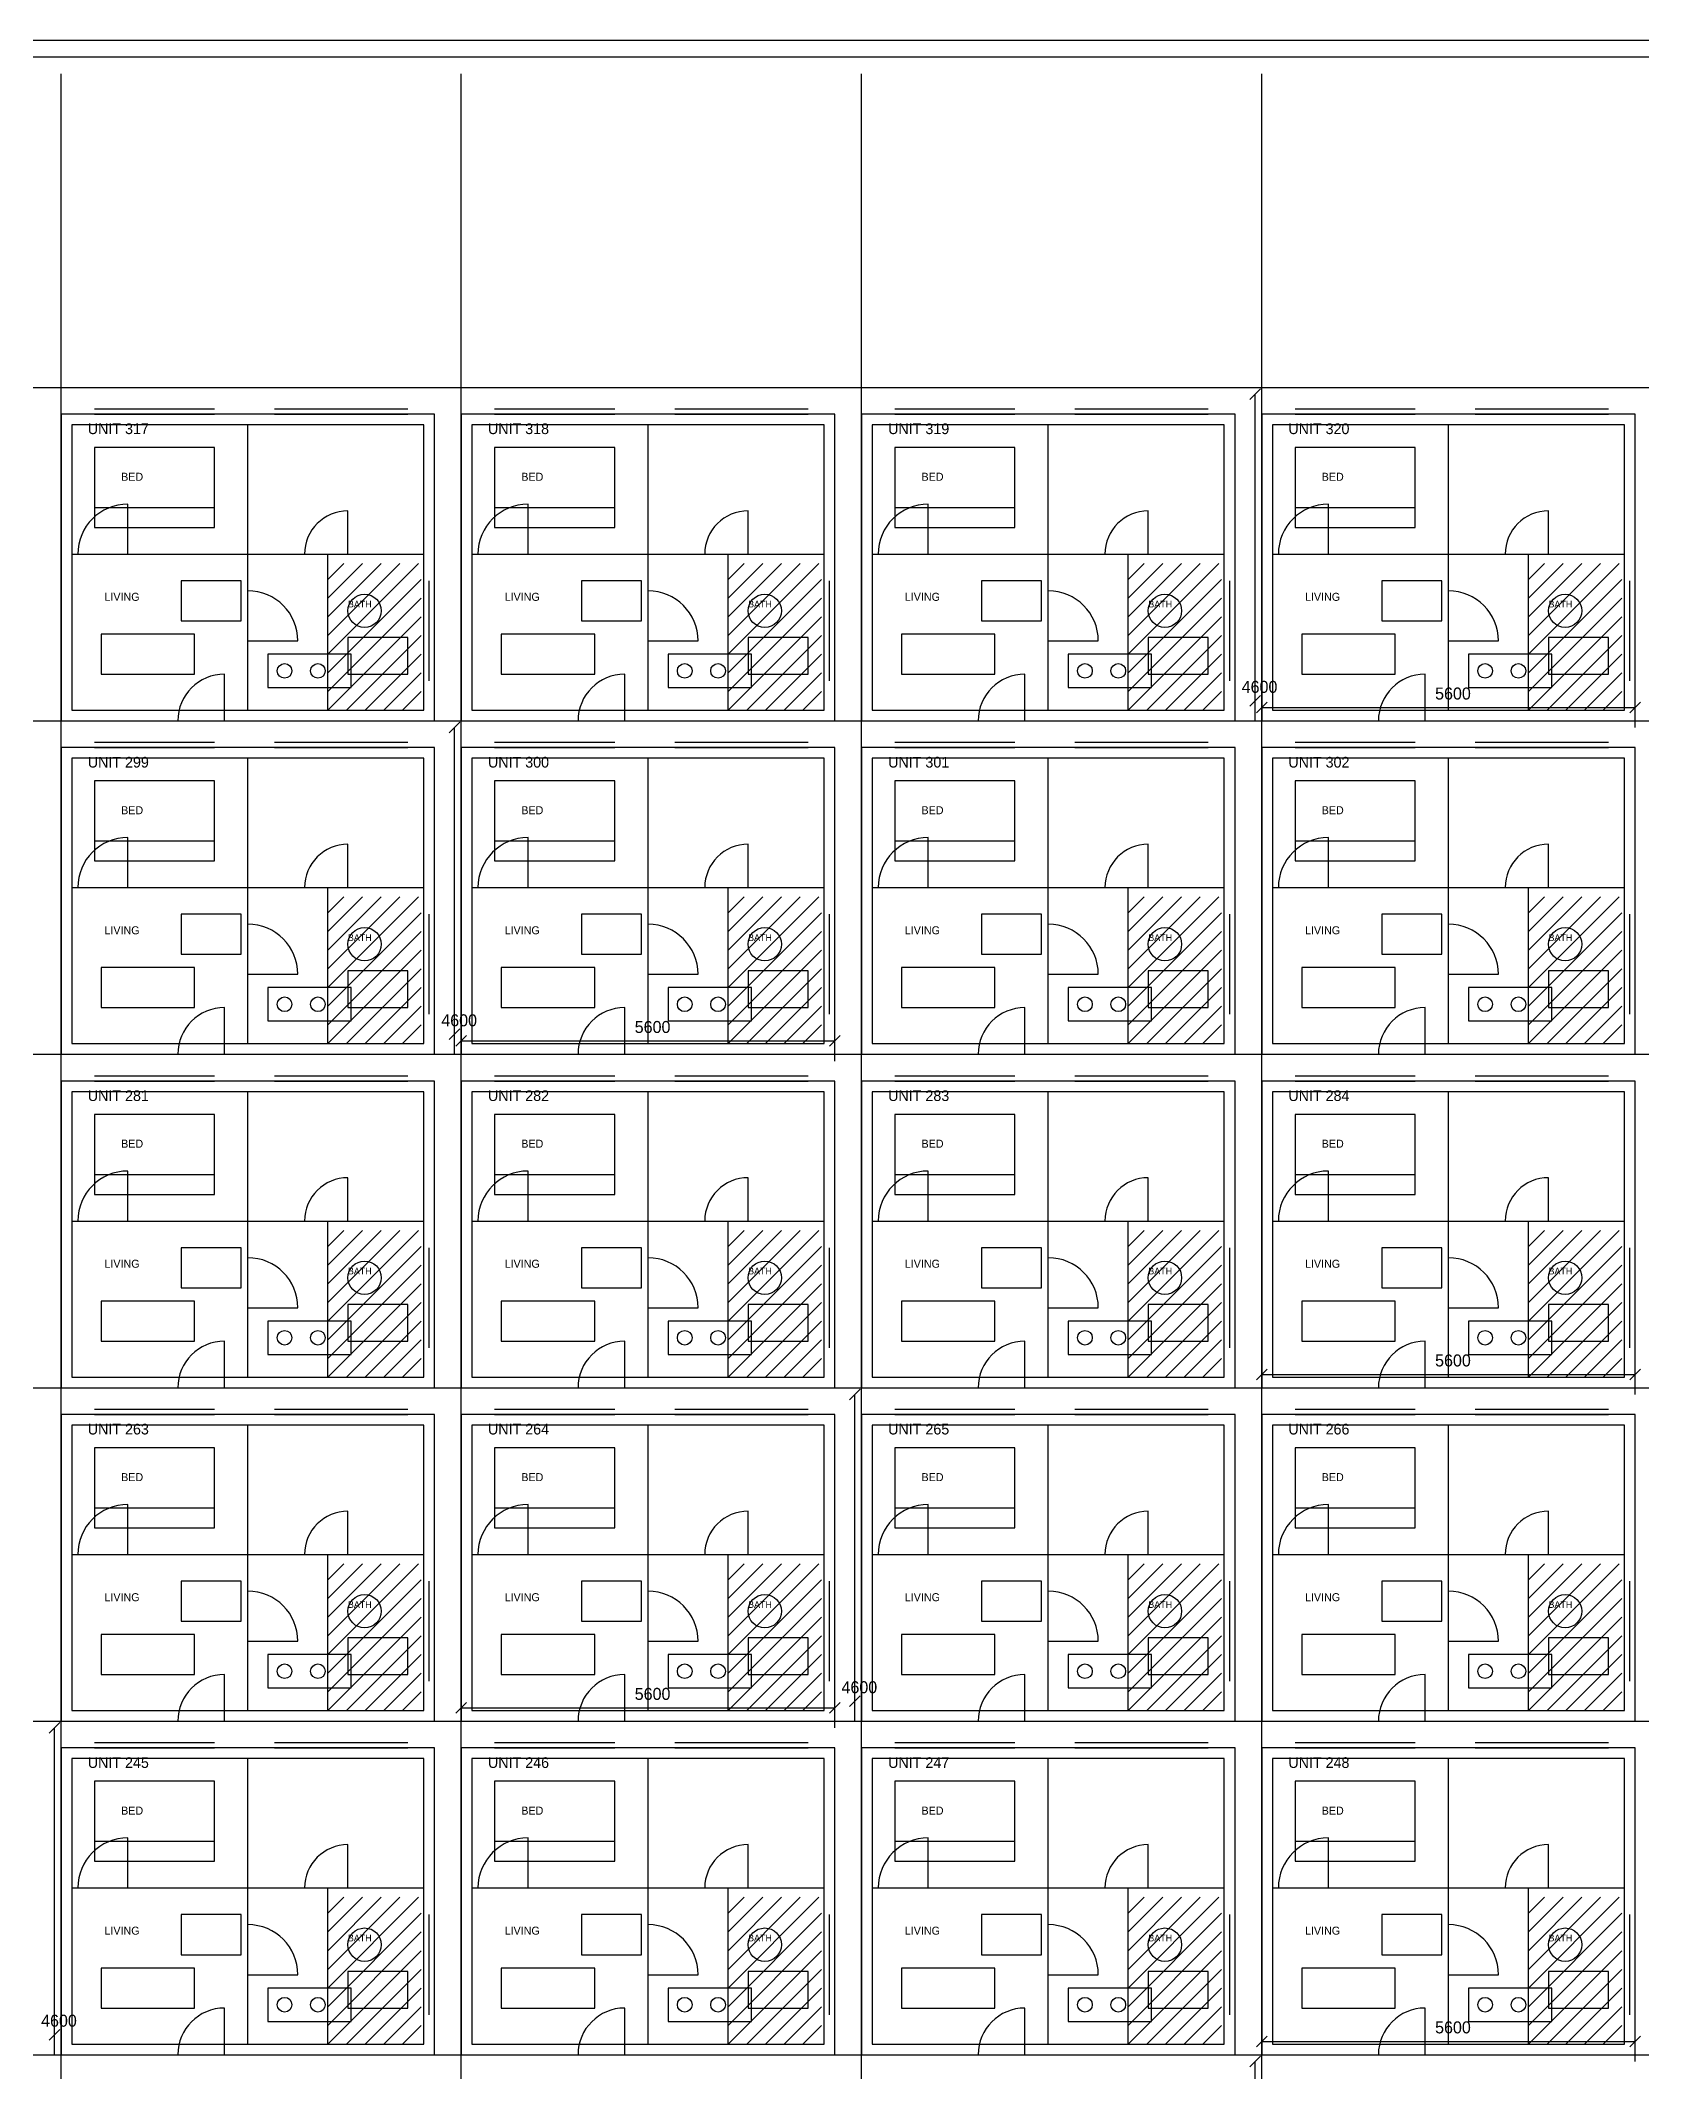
# Model space of a CAD drawing. Header units: millimetres. Extents: x -689 to 114080, y -500 to 99080.
# Drawn here: x 62693 to 86693, y 67750 to 98200 of the extents above; entities that cross this region are included whole.
import ezdxf

# ---------------------------------------------------------------- set-up
doc = ezdxf.new("R2010")
doc.units = ezdxf.units.MM
for name, color, linetype in [('DIMENSIONS', 3, 'CONTINUOUS'), ('DOORS', 2, 'CONTINUOUS'), ('FURNITURE', 5, 'CONTINUOUS'), ('GRID', 8, 'CONTINUOUS'), ('HATCH_SIM', 9, 'CONTINUOUS'), ('TEXT', 6, 'CONTINUOUS'), ('WALLS', 7, 'CONTINUOUS'), ('WINDOWS', 4, 'CONTINUOUS')]:
    doc.layers.add(name, color=color, linetype=linetype)

msp = doc.modelspace()

# ---------------------------------------------------------------- linework, layer by layer
at = {"layer": 'DIMENSIONS'}
for p, q in [((80820, 92820), (80980, 92980)), ((80900, 88300), (80900, 92900)), ((80900, 92600), (80900, 92900)), ((80820, 88220), (80980, 88380)), ((80900, 88000), (80900, 88300)), ((80920, 88120), (81080, 88280)), ((81000, 88200), (86600, 88200)), ((81000, 87900), (81000, 88200)), ((86520, 88120), (86680, 88280)), ((86600, 87900), (86600, 88200)), ((68820, 87820), (68980, 87980)), ((68900, 83300), (68900, 87900)), ((68900, 87600), (68900, 87900)), ((68820, 83220), (68980, 83380)), ((68900, 83000), (68900, 83300)), ((68920, 83120), (69080, 83280)), ((69000, 83200), (74600, 83200)), ((69000, 82900), (69000, 83200)), ((74520, 83120), (74680, 83280)), ((74600, 82900), (74600, 83200)), ((80920, 78120), (81080, 78280)), ((86520, 78120), (86680, 78280)), ((74820, 77820), (74980, 77980)), ((81000, 78200), (86600, 78200)), ((81000, 77900), (81000, 78200)), ((86600, 77900), (86600, 78200)), ((74900, 73300), (74900, 77900)), ((74900, 77600), (74900, 77900)), ((68920, 73120), (69080, 73280)), ((69000, 73200), (74600, 73200)), ((69000, 72900), (69000, 73200)), ((74520, 73120), (74680, 73280)), ((74600, 72900), (74600, 73200)), ((74820, 73220), (74980, 73380)), ((74900, 73000), (74900, 73300)), ((62820, 72820), (62980, 72980)), ((62900, 68300), (62900, 72900)), ((62900, 72600), (62900, 72900)), ((62820, 68220), (62980, 68380)), ((62900, 68000), (62900, 68300)), ((80920, 68120), (81080, 68280)), ((86520, 68120), (86680, 68280)), ((80820, 67820), (80980, 67980)), ((81000, 68200), (86600, 68200)), ((81000, 67900), (81000, 68200)), ((86600, 67900), (86600, 68200)), ((80900, 63300), (80900, 67900)), ((80900, 67600), (80900, 67900))]:
    msp.add_line(p, q, dxfattribs=at)
at = {"layer": 'DOORS'}
for p, q in [((64000, 90500), (64000, 91250)), ((67300, 90500), (67300, 91150)), ((70000, 90500), (70000, 91250)), ((73300, 90500), (73300, 91150)), ((76000, 90500), (76000, 91250)), ((79300, 90500), (79300, 91150)), ((82000, 90500), (82000, 91250)), ((85300, 90500), (85300, 91150)), ((65800, 89200), (66550, 89200)), ((71800, 89200), (72550, 89200)), ((77800, 89200), (78550, 89200)), ((83800, 89200), (84550, 89200)), ((65450, 88000), (65450, 88700)), ((71450, 88000), (71450, 88700)), ((77450, 88000), (77450, 88700)), ((83450, 88000), (83450, 88700)), ((64000, 85500), (64000, 86250)), ((70000, 85500), (70000, 86250)), ((76000, 85500), (76000, 86250)), ((82000, 85500), (82000, 86250)), ((67300, 85500), (67300, 86150)), ((73300, 85500), (73300, 86150)), ((79300, 85500), (79300, 86150)), ((85300, 85500), (85300, 86150)), ((65800, 84200), (66550, 84200)), ((71800, 84200), (72550, 84200)), ((77800, 84200), (78550, 84200)), ((83800, 84200), (84550, 84200)), ((65450, 83000), (65450, 83700)), ((71450, 83000), (71450, 83700)), ((77450, 83000), (77450, 83700)), ((83450, 83000), (83450, 83700)), ((64000, 80500), (64000, 81250)), ((67300, 80500), (67300, 81150)), ((70000, 80500), (70000, 81250)), ((73300, 80500), (73300, 81150)), ((76000, 80500), (76000, 81250)), ((79300, 80500), (79300, 81150)), ((82000, 80500), (82000, 81250)), ((85300, 80500), (85300, 81150)), ((65800, 79200), (66550, 79200)), ((71800, 79200), (72550, 79200)), ((77800, 79200), (78550, 79200)), ((83800, 79200), (84550, 79200)), ((65450, 78000), (65450, 78700)), ((71450, 78000), (71450, 78700)), ((77450, 78000), (77450, 78700)), ((83450, 78000), (83450, 78700)), ((64000, 75500), (64000, 76250)), ((67300, 75500), (67300, 76150)), ((70000, 75500), (70000, 76250)), ((73300, 75500), (73300, 76150)), ((76000, 75500), (76000, 76250)), ((79300, 75500), (79300, 76150)), ((82000, 75500), (82000, 76250)), ((85300, 75500), (85300, 76150)), ((65800, 74200), (66550, 74200)), ((71800, 74200), (72550, 74200)), ((77800, 74200), (78550, 74200)), ((83800, 74200), (84550, 74200)), ((65450, 73000), (65450, 73700)), ((71450, 73000), (71450, 73700)), ((77450, 73000), (77450, 73700)), ((83450, 73000), (83450, 73700)), ((64000, 70500), (64000, 71250)), ((67300, 70500), (67300, 71150)), ((70000, 70500), (70000, 71250)), ((73300, 70500), (73300, 71150)), ((76000, 70500), (76000, 71250)), ((79300, 70500), (79300, 71150)), ((82000, 70500), (82000, 71250)), ((85300, 70500), (85300, 71150)), ((65800, 69200), (66550, 69200)), ((71800, 69200), (72550, 69200)), ((77800, 69200), (78550, 69200)), ((83800, 69200), (84550, 69200)), ((65450, 68000), (65450, 68700)), ((71450, 68000), (71450, 68700)), ((77450, 68000), (77450, 68700)), ((83450, 68000), (83450, 68700))]:
    msp.add_line(p, q, dxfattribs=at)
for centre, radius, start, end in [((64000, 90500), 750, 90, 180), ((67300, 90500), 650, 90, 180), ((70000, 90500), 750, 90, 180), ((73300, 90500), 650, 90, 180), ((76000, 90500), 750, 90, 180), ((79300, 90500), 650, 90, 180), ((82000, 90500), 750, 90, 180), ((85300, 90500), 650, 90, 180), ((65800, 89200), 750, 0, 90), ((71800, 89200), 750, 0, 90), ((77800, 89200), 750, 0, 90), ((83800, 89200), 750, 0, 90), ((65450, 88000), 700, 90, 180), ((71450, 88000), 700, 90, 180), ((77450, 88000), 700, 90, 180), ((83450, 88000), 700, 90, 180), ((64000, 85500), 750, 90, 180), ((70000, 85500), 750, 90, 180), ((76000, 85500), 750, 90, 180), ((82000, 85500), 750, 90, 180), ((67300, 85500), 650, 90, 180), ((73300, 85500), 650, 90, 180), ((79300, 85500), 650, 90, 180), ((85300, 85500), 650, 90, 180), ((65800, 84200), 750, 0, 90), ((71800, 84200), 750, 0, 90), ((77800, 84200), 750, 0, 90), ((83800, 84200), 750, 0, 90), ((65450, 83000), 700, 90, 180), ((71450, 83000), 700, 90, 180), ((77450, 83000), 700, 90, 180), ((83450, 83000), 700, 90, 180), ((64000, 80500), 750, 90, 180), ((67300, 80500), 650, 90, 180), ((70000, 80500), 750, 90, 180), ((73300, 80500), 650, 90, 180), ((76000, 80500), 750, 90, 180), ((79300, 80500), 650, 90, 180), ((82000, 80500), 750, 90, 180), ((85300, 80500), 650, 90, 180), ((65800, 79200), 750, 0, 90), ((71800, 79200), 750, 0, 90), ((77800, 79200), 750, 0, 90), ((83800, 79200), 750, 0, 90), ((65450, 78000), 700, 90, 180), ((71450, 78000), 700, 90, 180), ((77450, 78000), 700, 90, 180), ((83450, 78000), 700, 90, 180), ((64000, 75500), 750, 90, 180), ((67300, 75500), 650, 90, 180), ((70000, 75500), 750, 90, 180), ((73300, 75500), 650, 90, 180), ((76000, 75500), 750, 90, 180), ((79300, 75500), 650, 90, 180), ((82000, 75500), 750, 90, 180), ((85300, 75500), 650, 90, 180), ((65800, 74200), 750, 0, 90), ((71800, 74200), 750, 0, 90), ((77800, 74200), 750, 0, 90), ((83800, 74200), 750, 0, 90), ((65450, 73000), 700, 90, 180), ((71450, 73000), 700, 90, 180), ((77450, 73000), 700, 90, 180), ((83450, 73000), 700, 90, 180), ((64000, 70500), 750, 90, 180), ((67300, 70500), 650, 90, 180), ((70000, 70500), 750, 90, 180), ((73300, 70500), 650, 90, 180), ((76000, 70500), 750, 90, 180), ((79300, 70500), 650, 90, 180), ((82000, 70500), 750, 90, 180), ((85300, 70500), 650, 90, 180), ((65800, 69200), 750, 0, 90), ((71800, 69200), 750, 0, 90), ((77800, 69200), 750, 0, 90), ((83800, 69200), 750, 0, 90), ((65450, 68000), 700, 90, 180), ((71450, 68000), 700, 90, 180), ((77450, 68000), 700, 90, 180), ((83450, 68000), 700, 90, 180)]:
    msp.add_arc(centre, radius, start, end, dxfattribs=at)
at = {"layer": 'FURNITURE'}
for p, q in [((65300, 92100), (63500, 92100)), ((63500, 92100), (63500, 90900)), ((65300, 90900), (65300, 92100)), ((71300, 92100), (69500, 92100)), ((69500, 92100), (69500, 90900)), ((71300, 90900), (71300, 92100)), ((77300, 92100), (75500, 92100)), ((75500, 92100), (75500, 90900)), ((77300, 90900), (77300, 92100)), ((83300, 92100), (81500, 92100)), ((81500, 92100), (81500, 90900)), ((83300, 90900), (83300, 92100)), ((63500, 91200), (65300, 91200)), ((69500, 91200), (71300, 91200)), ((75500, 91200), (77300, 91200)), ((81500, 91200), (83300, 91200)), ((63500, 90900), (65300, 90900)), ((69500, 90900), (71300, 90900)), ((75500, 90900), (77300, 90900)), ((81500, 90900), (83300, 90900)), ((65700, 90100), (64800, 90100)), ((64800, 90100), (64800, 89500)), ((65700, 89500), (65700, 90100)), ((71700, 90100), (70800, 90100)), ((70800, 90100), (70800, 89500)), ((71700, 89500), (71700, 90100)), ((77700, 90100), (76800, 90100)), ((76800, 90100), (76800, 89500)), ((77700, 89500), (77700, 90100)), ((83700, 90100), (82800, 90100)), ((82800, 90100), (82800, 89500)), ((83700, 89500), (83700, 90100)), ((65000, 89300), (63600, 89300)), ((63600, 89300), (63600, 88700)), ((64800, 89500), (65700, 89500)), ((65000, 88700), (65000, 89300)), ((68200, 89250), (67300, 89250)), ((67300, 89250), (67300, 88700)), ((68200, 88700), (68200, 89250)), ((71000, 89300), (69600, 89300)), ((69600, 89300), (69600, 88700)), ((70800, 89500), (71700, 89500)), ((71000, 88700), (71000, 89300)), ((74200, 89250), (73300, 89250)), ((73300, 89250), (73300, 88700)), ((74200, 88700), (74200, 89250)), ((77000, 89300), (75600, 89300)), ((75600, 89300), (75600, 88700)), ((76800, 89500), (77700, 89500)), ((77000, 88700), (77000, 89300)), ((80200, 89250), (79300, 89250)), ((79300, 89250), (79300, 88700)), ((80200, 88700), (80200, 89250)), ((83000, 89300), (81600, 89300)), ((81600, 89300), (81600, 88700)), ((82800, 89500), (83700, 89500)), ((83000, 88700), (83000, 89300)), ((86200, 89250), (85300, 89250)), ((85300, 89250), (85300, 88700)), ((86200, 88700), (86200, 89250)), ((67350, 89000), (66100, 89000)), ((66100, 89000), (66100, 88500)), ((67350, 88500), (67350, 89000)), ((73350, 89000), (72100, 89000)), ((72100, 89000), (72100, 88500)), ((73350, 88500), (73350, 89000)), ((79350, 89000), (78100, 89000)), ((78100, 89000), (78100, 88500)), ((79350, 88500), (79350, 89000)), ((85350, 89000), (84100, 89000)), ((84100, 89000), (84100, 88500)), ((85350, 88500), (85350, 89000)), ((63600, 88700), (65000, 88700)), ((67300, 88700), (68200, 88700)), ((69600, 88700), (71000, 88700)), ((73300, 88700), (74200, 88700)), ((75600, 88700), (77000, 88700)), ((79300, 88700), (80200, 88700)), ((81600, 88700), (83000, 88700)), ((85300, 88700), (86200, 88700)), ((66100, 88500), (67350, 88500)), ((72100, 88500), (73350, 88500)), ((78100, 88500), (79350, 88500)), ((84100, 88500), (85350, 88500)), ((65300, 87100), (63500, 87100)), ((63500, 87100), (63500, 85900)), ((65300, 85900), (65300, 87100)), ((71300, 87100), (69500, 87100)), ((69500, 87100), (69500, 85900)), ((71300, 85900), (71300, 87100)), ((77300, 87100), (75500, 87100)), ((75500, 87100), (75500, 85900)), ((77300, 85900), (77300, 87100)), ((83300, 87100), (81500, 87100)), ((81500, 87100), (81500, 85900)), ((83300, 85900), (83300, 87100)), ((63500, 86200), (65300, 86200)), ((69500, 86200), (71300, 86200)), ((75500, 86200), (77300, 86200)), ((81500, 86200), (83300, 86200)), ((63500, 85900), (65300, 85900)), ((69500, 85900), (71300, 85900)), ((75500, 85900), (77300, 85900)), ((81500, 85900), (83300, 85900)), ((65700, 85100), (64800, 85100)), ((64800, 85100), (64800, 84500)), ((65700, 84500), (65700, 85100)), ((71700, 85100), (70800, 85100)), ((70800, 85100), (70800, 84500)), ((71700, 84500), (71700, 85100)), ((77700, 85100), (76800, 85100)), ((76800, 85100), (76800, 84500)), ((77700, 84500), (77700, 85100)), ((83700, 85100), (82800, 85100)), ((82800, 85100), (82800, 84500)), ((83700, 84500), (83700, 85100)), ((64800, 84500), (65700, 84500)), ((70800, 84500), (71700, 84500)), ((76800, 84500), (77700, 84500)), ((82800, 84500), (83700, 84500)), ((65000, 84300), (63600, 84300)), ((63600, 84300), (63600, 83700)), ((65000, 83700), (65000, 84300)), ((68200, 84250), (67300, 84250)), ((67300, 84250), (67300, 83700)), ((68200, 83700), (68200, 84250)), ((71000, 84300), (69600, 84300)), ((69600, 84300), (69600, 83700)), ((71000, 83700), (71000, 84300)), ((74200, 84250), (73300, 84250)), ((73300, 84250), (73300, 83700)), ((74200, 83700), (74200, 84250)), ((77000, 84300), (75600, 84300)), ((75600, 84300), (75600, 83700)), ((77000, 83700), (77000, 84300)), ((80200, 84250), (79300, 84250)), ((79300, 84250), (79300, 83700)), ((80200, 83700), (80200, 84250)), ((83000, 84300), (81600, 84300)), ((81600, 84300), (81600, 83700)), ((83000, 83700), (83000, 84300)), ((86200, 84250), (85300, 84250)), ((85300, 84250), (85300, 83700)), ((86200, 83700), (86200, 84250)), ((67350, 84000), (66100, 84000)), ((66100, 84000), (66100, 83500)), ((67350, 83500), (67350, 84000)), ((73350, 84000), (72100, 84000)), ((72100, 84000), (72100, 83500)), ((73350, 83500), (73350, 84000)), ((79350, 84000), (78100, 84000)), ((78100, 84000), (78100, 83500)), ((79350, 83500), (79350, 84000)), ((85350, 84000), (84100, 84000)), ((84100, 84000), (84100, 83500)), ((85350, 83500), (85350, 84000)), ((63600, 83700), (65000, 83700)), ((66100, 83500), (67350, 83500)), ((67300, 83700), (68200, 83700)), ((69600, 83700), (71000, 83700)), ((72100, 83500), (73350, 83500)), ((73300, 83700), (74200, 83700)), ((75600, 83700), (77000, 83700)), ((78100, 83500), (79350, 83500)), ((79300, 83700), (80200, 83700)), ((81600, 83700), (83000, 83700)), ((84100, 83500), (85350, 83500)), ((85300, 83700), (86200, 83700)), ((65300, 82100), (63500, 82100)), ((63500, 82100), (63500, 80900)), ((65300, 80900), (65300, 82100)), ((71300, 82100), (69500, 82100)), ((69500, 82100), (69500, 80900)), ((71300, 80900), (71300, 82100)), ((77300, 82100), (75500, 82100)), ((75500, 82100), (75500, 80900)), ((77300, 80900), (77300, 82100)), ((83300, 82100), (81500, 82100)), ((81500, 82100), (81500, 80900)), ((83300, 80900), (83300, 82100)), ((63500, 81200), (65300, 81200)), ((69500, 81200), (71300, 81200)), ((75500, 81200), (77300, 81200)), ((81500, 81200), (83300, 81200)), ((63500, 80900), (65300, 80900)), ((69500, 80900), (71300, 80900)), ((75500, 80900), (77300, 80900)), ((81500, 80900), (83300, 80900)), ((65700, 80100), (64800, 80100)), ((64800, 80100), (64800, 79500)), ((65700, 79500), (65700, 80100)), ((71700, 80100), (70800, 80100)), ((70800, 80100), (70800, 79500)), ((71700, 79500), (71700, 80100)), ((77700, 80100), (76800, 80100)), ((76800, 80100), (76800, 79500)), ((77700, 79500), (77700, 80100)), ((83700, 80100), (82800, 80100)), ((82800, 80100), (82800, 79500)), ((83700, 79500), (83700, 80100)), ((64800, 79500), (65700, 79500)), ((70800, 79500), (71700, 79500)), ((76800, 79500), (77700, 79500)), ((82800, 79500), (83700, 79500)), ((65000, 79300), (63600, 79300)), ((63600, 79300), (63600, 78700)), ((65000, 78700), (65000, 79300)), ((68200, 79250), (67300, 79250)), ((67300, 79250), (67300, 78700)), ((68200, 78700), (68200, 79250)), ((71000, 79300), (69600, 79300)), ((69600, 79300), (69600, 78700)), ((71000, 78700), (71000, 79300)), ((74200, 79250), (73300, 79250)), ((73300, 79250), (73300, 78700)), ((74200, 78700), (74200, 79250)), ((77000, 79300), (75600, 79300)), ((75600, 79300), (75600, 78700)), ((77000, 78700), (77000, 79300)), ((80200, 79250), (79300, 79250)), ((79300, 79250), (79300, 78700)), ((80200, 78700), (80200, 79250)), ((83000, 79300), (81600, 79300)), ((81600, 79300), (81600, 78700)), ((83000, 78700), (83000, 79300)), ((86200, 79250), (85300, 79250)), ((85300, 79250), (85300, 78700)), ((86200, 78700), (86200, 79250)), ((67350, 79000), (66100, 79000)), ((66100, 79000), (66100, 78500)), ((67350, 78500), (67350, 79000)), ((73350, 79000), (72100, 79000)), ((72100, 79000), (72100, 78500)), ((73350, 78500), (73350, 79000)), ((79350, 79000), (78100, 79000)), ((78100, 79000), (78100, 78500)), ((79350, 78500), (79350, 79000)), ((85350, 79000), (84100, 79000)), ((84100, 79000), (84100, 78500)), ((85350, 78500), (85350, 79000)), ((63600, 78700), (65000, 78700)), ((67300, 78700), (68200, 78700)), ((69600, 78700), (71000, 78700)), ((73300, 78700), (74200, 78700)), ((75600, 78700), (77000, 78700)), ((79300, 78700), (80200, 78700)), ((81600, 78700), (83000, 78700)), ((85300, 78700), (86200, 78700)), ((66100, 78500), (67350, 78500)), ((72100, 78500), (73350, 78500)), ((78100, 78500), (79350, 78500)), ((84100, 78500), (85350, 78500)), ((65300, 77100), (63500, 77100)), ((63500, 77100), (63500, 75900)), ((65300, 75900), (65300, 77100)), ((71300, 77100), (69500, 77100)), ((69500, 77100), (69500, 75900)), ((71300, 75900), (71300, 77100)), ((77300, 77100), (75500, 77100)), ((75500, 77100), (75500, 75900)), ((77300, 75900), (77300, 77100)), ((83300, 77100), (81500, 77100)), ((81500, 77100), (81500, 75900)), ((83300, 75900), (83300, 77100)), ((63500, 76200), (65300, 76200)), ((69500, 76200), (71300, 76200)), ((75500, 76200), (77300, 76200)), ((81500, 76200), (83300, 76200)), ((63500, 75900), (65300, 75900)), ((69500, 75900), (71300, 75900)), ((75500, 75900), (77300, 75900)), ((81500, 75900), (83300, 75900)), ((65700, 75100), (64800, 75100)), ((64800, 75100), (64800, 74500)), ((65700, 74500), (65700, 75100)), ((71700, 75100), (70800, 75100)), ((70800, 75100), (70800, 74500)), ((71700, 74500), (71700, 75100)), ((77700, 75100), (76800, 75100)), ((76800, 75100), (76800, 74500)), ((77700, 74500), (77700, 75100)), ((83700, 75100), (82800, 75100)), ((82800, 75100), (82800, 74500)), ((83700, 74500), (83700, 75100)), ((65000, 74300), (63600, 74300)), ((63600, 74300), (63600, 73700)), ((64800, 74500), (65700, 74500)), ((65000, 73700), (65000, 74300)), ((71000, 74300), (69600, 74300)), ((69600, 74300), (69600, 73700)), ((70800, 74500), (71700, 74500)), ((71000, 73700), (71000, 74300)), ((77000, 74300), (75600, 74300)), ((75600, 74300), (75600, 73700)), ((76800, 74500), (77700, 74500)), ((77000, 73700), (77000, 74300)), ((83000, 74300), (81600, 74300)), ((81600, 74300), (81600, 73700)), ((82800, 74500), (83700, 74500)), ((83000, 73700), (83000, 74300)), ((67350, 74000), (66100, 74000)), ((66100, 74000), (66100, 73500)), ((68200, 74250), (67300, 74250)), ((67300, 74250), (67300, 73700)), ((67350, 73500), (67350, 74000)), ((68200, 73700), (68200, 74250)), ((73350, 74000), (72100, 74000)), ((72100, 74000), (72100, 73500)), ((74200, 74250), (73300, 74250)), ((73300, 74250), (73300, 73700)), ((73350, 73500), (73350, 74000)), ((74200, 73700), (74200, 74250)), ((79350, 74000), (78100, 74000)), ((78100, 74000), (78100, 73500)), ((80200, 74250), (79300, 74250)), ((79300, 74250), (79300, 73700)), ((79350, 73500), (79350, 74000)), ((80200, 73700), (80200, 74250)), ((85350, 74000), (84100, 74000)), ((84100, 74000), (84100, 73500)), ((86200, 74250), (85300, 74250)), ((85300, 74250), (85300, 73700)), ((85350, 73500), (85350, 74000)), ((86200, 73700), (86200, 74250)), ((63600, 73700), (65000, 73700)), ((67300, 73700), (68200, 73700)), ((69600, 73700), (71000, 73700)), ((73300, 73700), (74200, 73700)), ((75600, 73700), (77000, 73700)), ((79300, 73700), (80200, 73700)), ((81600, 73700), (83000, 73700)), ((85300, 73700), (86200, 73700)), ((66100, 73500), (67350, 73500)), ((72100, 73500), (73350, 73500)), ((78100, 73500), (79350, 73500)), ((84100, 73500), (85350, 73500)), ((65300, 72100), (63500, 72100)), ((63500, 72100), (63500, 70900)), ((65300, 70900), (65300, 72100)), ((71300, 72100), (69500, 72100)), ((69500, 72100), (69500, 70900)), ((71300, 70900), (71300, 72100)), ((77300, 72100), (75500, 72100)), ((75500, 72100), (75500, 70900)), ((77300, 70900), (77300, 72100)), ((83300, 72100), (81500, 72100)), ((81500, 72100), (81500, 70900)), ((83300, 70900), (83300, 72100)), ((63500, 71200), (65300, 71200)), ((69500, 71200), (71300, 71200)), ((75500, 71200), (77300, 71200)), ((81500, 71200), (83300, 71200)), ((63500, 70900), (65300, 70900)), ((69500, 70900), (71300, 70900)), ((75500, 70900), (77300, 70900)), ((81500, 70900), (83300, 70900)), ((65700, 70100), (64800, 70100)), ((64800, 70100), (64800, 69500)), ((65700, 69500), (65700, 70100)), ((71700, 70100), (70800, 70100)), ((70800, 70100), (70800, 69500)), ((71700, 69500), (71700, 70100)), ((77700, 70100), (76800, 70100)), ((76800, 70100), (76800, 69500)), ((77700, 69500), (77700, 70100)), ((83700, 70100), (82800, 70100)), ((82800, 70100), (82800, 69500)), ((83700, 69500), (83700, 70100)), ((64800, 69500), (65700, 69500)), ((70800, 69500), (71700, 69500)), ((76800, 69500), (77700, 69500)), ((82800, 69500), (83700, 69500)), ((65000, 69300), (63600, 69300)), ((63600, 69300), (63600, 68700)), ((65000, 68700), (65000, 69300)), ((68200, 69250), (67300, 69250)), ((67300, 69250), (67300, 68700)), ((68200, 68700), (68200, 69250)), ((71000, 69300), (69600, 69300)), ((69600, 69300), (69600, 68700)), ((71000, 68700), (71000, 69300)), ((74200, 69250), (73300, 69250)), ((73300, 69250), (73300, 68700)), ((74200, 68700), (74200, 69250)), ((77000, 69300), (75600, 69300)), ((75600, 69300), (75600, 68700)), ((77000, 68700), (77000, 69300)), ((80200, 69250), (79300, 69250)), ((79300, 69250), (79300, 68700)), ((80200, 68700), (80200, 69250)), ((83000, 69300), (81600, 69300)), ((81600, 69300), (81600, 68700)), ((83000, 68700), (83000, 69300)), ((86200, 69250), (85300, 69250)), ((85300, 69250), (85300, 68700)), ((86200, 68700), (86200, 69250)), ((67350, 69000), (66100, 69000)), ((66100, 69000), (66100, 68500)), ((67350, 68500), (67350, 69000)), ((73350, 69000), (72100, 69000)), ((72100, 69000), (72100, 68500)), ((73350, 68500), (73350, 69000)), ((79350, 69000), (78100, 69000)), ((78100, 69000), (78100, 68500)), ((79350, 68500), (79350, 69000)), ((85350, 69000), (84100, 69000)), ((84100, 69000), (84100, 68500)), ((85350, 68500), (85350, 69000)), ((63600, 68700), (65000, 68700)), ((67300, 68700), (68200, 68700)), ((69600, 68700), (71000, 68700)), ((73300, 68700), (74200, 68700)), ((75600, 68700), (77000, 68700)), ((79300, 68700), (80200, 68700)), ((81600, 68700), (83000, 68700)), ((85300, 68700), (86200, 68700)), ((66100, 68500), (67350, 68500)), ((72100, 68500), (73350, 68500)), ((78100, 68500), (79350, 68500)), ((84100, 68500), (85350, 68500))]:
    msp.add_line(p, q, dxfattribs=at)
for centre, radius in [((67550, 89650), 250), ((73550, 89650), 250), ((79550, 89650), 250), ((85550, 89650), 250), ((66350, 88750), 110), ((66850, 88750), 110), ((72350, 88750), 110), ((72850, 88750), 110), ((78350, 88750), 110), ((78850, 88750), 110), ((84350, 88750), 110), ((84850, 88750), 110), ((67550, 84650), 250), ((73550, 84650), 250), ((79550, 84650), 250), ((85550, 84650), 250), ((66350, 83750), 110), ((66850, 83750), 110), ((72350, 83750), 110), ((72850, 83750), 110), ((78350, 83750), 110), ((78850, 83750), 110), ((84350, 83750), 110), ((84850, 83750), 110), ((67550, 79650), 250), ((73550, 79650), 250), ((79550, 79650), 250), ((85550, 79650), 250), ((66350, 78750), 110), ((66850, 78750), 110), ((72350, 78750), 110), ((72850, 78750), 110), ((78350, 78750), 110), ((78850, 78750), 110), ((84350, 78750), 110), ((84850, 78750), 110), ((67550, 74650), 250), ((73550, 74650), 250), ((79550, 74650), 250), ((85550, 74650), 250), ((66350, 73750), 110), ((66850, 73750), 110), ((72350, 73750), 110), ((72850, 73750), 110), ((78350, 73750), 110), ((78850, 73750), 110), ((84350, 73750), 110), ((84850, 73750), 110), ((67550, 69650), 250), ((73550, 69650), 250), ((79550, 69650), 250), ((85550, 69650), 250), ((66350, 68750), 110), ((66850, 68750), 110), ((72350, 68750), 110), ((72850, 68750), 110), ((78350, 68750), 110), ((78850, 68750), 110), ((84350, 68750), 110), ((84850, 68750), 110)]:
    msp.add_circle(centre, radius, dxfattribs=at)
at = {"layer": 'GRID'}
for p, q in [((63000, 500), (63000, 97700)), ((69000, 500), (69000, 97700)), ((75000, 500), (75000, 97700)), ((81000, 500), (81000, 97700)), ((500, 93000), (113500, 93000)), ((500, 88000), (113500, 88000)), ((500, 83000), (113500, 83000)), ((500, 78000), (113500, 78000)), ((500, 73000), (113500, 73000)), ((500, 68000), (113500, 68000))]:
    msp.add_line(p, q, dxfattribs=at)
at = {"layer": 'HATCH_SIM'}
for p, q in [((67000, 90120), (67240, 90360)), ((67000, 89840), (67520, 90360)), ((67000, 89560), (67800, 90360)), ((67000, 89280), (68080, 90360)), ((67000, 89000), (68360, 90360)), ((73000, 90120), (73240, 90360)), ((73000, 89840), (73520, 90360)), ((73000, 89560), (73800, 90360)), ((73000, 89280), (74080, 90360)), ((73000, 89000), (74360, 90360)), ((79000, 90120), (79240, 90360)), ((79000, 89840), (79520, 90360)), ((79000, 89560), (79800, 90360)), ((79000, 89280), (80080, 90360)), ((79000, 89000), (80360, 90360)), ((85000, 90120), (85240, 90360)), ((85000, 89840), (85520, 90360)), ((85000, 89560), (85800, 90360)), ((85000, 89280), (86080, 90360)), ((85000, 89000), (86360, 90360)), ((67000, 88720), (68400, 90120)), ((67000, 88440), (68400, 89840)), ((73000, 88720), (74400, 90120)), ((73000, 88440), (74400, 89840)), ((79000, 88720), (80400, 90120)), ((79000, 88440), (80400, 89840)), ((85000, 88720), (86400, 90120)), ((85000, 88440), (86400, 89840)), ((67000, 88160), (68400, 89560)), ((73000, 88160), (74400, 89560)), ((79000, 88160), (80400, 89560)), ((85000, 88160), (86400, 89560)), ((67280, 88160), (68400, 89280)), ((73280, 88160), (74400, 89280)), ((79280, 88160), (80400, 89280)), ((85280, 88160), (86400, 89280)), ((67560, 88160), (68400, 89000)), ((73560, 88160), (74400, 89000)), ((79560, 88160), (80400, 89000)), ((85560, 88160), (86400, 89000)), ((67840, 88160), (68400, 88720)), ((73840, 88160), (74400, 88720)), ((79840, 88160), (80400, 88720)), ((85840, 88160), (86400, 88720)), ((68120, 88160), (68400, 88440)), ((74120, 88160), (74400, 88440)), ((80120, 88160), (80400, 88440)), ((86120, 88160), (86400, 88440)), ((68400, 88160), (68400, 88160)), ((74400, 88160), (74400, 88160)), ((80400, 88160), (80400, 88160)), ((86400, 88160), (86400, 88160)), ((67000, 85120), (67240, 85360)), ((67000, 84840), (67520, 85360)), ((67000, 84560), (67800, 85360)), ((67000, 84280), (68080, 85360)), ((67000, 84000), (68360, 85360)), ((73000, 85120), (73240, 85360)), ((73000, 84840), (73520, 85360)), ((73000, 84560), (73800, 85360)), ((73000, 84280), (74080, 85360)), ((73000, 84000), (74360, 85360)), ((79000, 85120), (79240, 85360)), ((79000, 84840), (79520, 85360)), ((79000, 84560), (79800, 85360)), ((79000, 84280), (80080, 85360)), ((79000, 84000), (80360, 85360)), ((85000, 85120), (85240, 85360)), ((85000, 84840), (85520, 85360)), ((85000, 84560), (85800, 85360)), ((85000, 84280), (86080, 85360)), ((85000, 84000), (86360, 85360)), ((67000, 83720), (68400, 85120)), ((73000, 83720), (74400, 85120)), ((79000, 83720), (80400, 85120)), ((85000, 83720), (86400, 85120)), ((67000, 83440), (68400, 84840)), ((73000, 83440), (74400, 84840)), ((79000, 83440), (80400, 84840)), ((85000, 83440), (86400, 84840)), ((67000, 83160), (68400, 84560)), ((73000, 83160), (74400, 84560)), ((79000, 83160), (80400, 84560)), ((85000, 83160), (86400, 84560)), ((67280, 83160), (68400, 84280)), ((73280, 83160), (74400, 84280)), ((79280, 83160), (80400, 84280)), ((85280, 83160), (86400, 84280)), ((67560, 83160), (68400, 84000)), ((73560, 83160), (74400, 84000)), ((79560, 83160), (80400, 84000)), ((85560, 83160), (86400, 84000)), ((67840, 83160), (68400, 83720)), ((68120, 83160), (68400, 83440)), ((73840, 83160), (74400, 83720)), ((74120, 83160), (74400, 83440)), ((79840, 83160), (80400, 83720)), ((80120, 83160), (80400, 83440)), ((85840, 83160), (86400, 83720)), ((86120, 83160), (86400, 83440)), ((68400, 83160), (68400, 83160)), ((74400, 83160), (74400, 83160)), ((80400, 83160), (80400, 83160)), ((86400, 83160), (86400, 83160)), ((67000, 80120), (67240, 80360)), ((67000, 79840), (67520, 80360)), ((67000, 79560), (67800, 80360)), ((67000, 79280), (68080, 80360)), ((67000, 79000), (68360, 80360)), ((67000, 78720), (68400, 80120)), ((73000, 80120), (73240, 80360)), ((73000, 79840), (73520, 80360)), ((73000, 79560), (73800, 80360)), ((73000, 79280), (74080, 80360)), ((73000, 79000), (74360, 80360)), ((73000, 78720), (74400, 80120)), ((79000, 80120), (79240, 80360)), ((79000, 79840), (79520, 80360)), ((79000, 79560), (79800, 80360)), ((79000, 79280), (80080, 80360)), ((79000, 79000), (80360, 80360)), ((79000, 78720), (80400, 80120)), ((85000, 80120), (85240, 80360)), ((85000, 79840), (85520, 80360)), ((85000, 79560), (85800, 80360)), ((85000, 79280), (86080, 80360)), ((85000, 79000), (86360, 80360)), ((85000, 78720), (86400, 80120)), ((67000, 78440), (68400, 79840)), ((73000, 78440), (74400, 79840)), ((79000, 78440), (80400, 79840)), ((85000, 78440), (86400, 79840)), ((67000, 78160), (68400, 79560)), ((73000, 78160), (74400, 79560)), ((79000, 78160), (80400, 79560)), ((85000, 78160), (86400, 79560)), ((67280, 78160), (68400, 79280)), ((73280, 78160), (74400, 79280)), ((79280, 78160), (80400, 79280)), ((85280, 78160), (86400, 79280)), ((67560, 78160), (68400, 79000)), ((73560, 78160), (74400, 79000)), ((79560, 78160), (80400, 79000)), ((85560, 78160), (86400, 79000)), ((67840, 78160), (68400, 78720)), ((73840, 78160), (74400, 78720)), ((79840, 78160), (80400, 78720)), ((85840, 78160), (86400, 78720)), ((68120, 78160), (68400, 78440)), ((74120, 78160), (74400, 78440)), ((80120, 78160), (80400, 78440)), ((86120, 78160), (86400, 78440)), ((68400, 78160), (68400, 78160)), ((74400, 78160), (74400, 78160)), ((80400, 78160), (80400, 78160)), ((86400, 78160), (86400, 78160)), ((67000, 75120), (67240, 75360)), ((67000, 74840), (67520, 75360)), ((67000, 74560), (67800, 75360)), ((67000, 74280), (68080, 75360)), ((67000, 74000), (68360, 75360)), ((73000, 75120), (73240, 75360)), ((73000, 74840), (73520, 75360)), ((73000, 74560), (73800, 75360)), ((73000, 74280), (74080, 75360)), ((73000, 74000), (74360, 75360)), ((79000, 75120), (79240, 75360)), ((79000, 74840), (79520, 75360)), ((79000, 74560), (79800, 75360)), ((79000, 74280), (80080, 75360)), ((79000, 74000), (80360, 75360)), ((85000, 75120), (85240, 75360)), ((85000, 74840), (85520, 75360)), ((85000, 74560), (85800, 75360)), ((85000, 74280), (86080, 75360)), ((85000, 74000), (86360, 75360)), ((67000, 73720), (68400, 75120)), ((73000, 73720), (74400, 75120)), ((79000, 73720), (80400, 75120)), ((85000, 73720), (86400, 75120)), ((67000, 73440), (68400, 74840)), ((73000, 73440), (74400, 74840)), ((79000, 73440), (80400, 74840)), ((85000, 73440), (86400, 74840)), ((67000, 73160), (68400, 74560)), ((73000, 73160), (74400, 74560)), ((79000, 73160), (80400, 74560)), ((85000, 73160), (86400, 74560)), ((67280, 73160), (68400, 74280)), ((67560, 73160), (68400, 74000)), ((73280, 73160), (74400, 74280)), ((73560, 73160), (74400, 74000)), ((79280, 73160), (80400, 74280)), ((79560, 73160), (80400, 74000)), ((85280, 73160), (86400, 74280)), ((85560, 73160), (86400, 74000)), ((67840, 73160), (68400, 73720)), ((73840, 73160), (74400, 73720)), ((79840, 73160), (80400, 73720)), ((85840, 73160), (86400, 73720)), ((68120, 73160), (68400, 73440)), ((74120, 73160), (74400, 73440)), ((80120, 73160), (80400, 73440)), ((86120, 73160), (86400, 73440)), ((68400, 73160), (68400, 73160)), ((74400, 73160), (74400, 73160)), ((80400, 73160), (80400, 73160)), ((86400, 73160), (86400, 73160)), ((67000, 70120), (67240, 70360)), ((67000, 69840), (67520, 70360)), ((67000, 69560), (67800, 70360)), ((67000, 69280), (68080, 70360)), ((67000, 69000), (68360, 70360)), ((73000, 70120), (73240, 70360)), ((73000, 69840), (73520, 70360)), ((73000, 69560), (73800, 70360)), ((73000, 69280), (74080, 70360)), ((73000, 69000), (74360, 70360)), ((79000, 70120), (79240, 70360)), ((79000, 69840), (79520, 70360)), ((79000, 69560), (79800, 70360)), ((79000, 69280), (80080, 70360)), ((79000, 69000), (80360, 70360)), ((85000, 70120), (85240, 70360)), ((85000, 69840), (85520, 70360)), ((85000, 69560), (85800, 70360)), ((85000, 69280), (86080, 70360)), ((85000, 69000), (86360, 70360)), ((67000, 68720), (68400, 70120)), ((73000, 68720), (74400, 70120)), ((79000, 68720), (80400, 70120)), ((85000, 68720), (86400, 70120)), ((67000, 68440), (68400, 69840)), ((73000, 68440), (74400, 69840)), ((79000, 68440), (80400, 69840)), ((85000, 68440), (86400, 69840)), ((67000, 68160), (68400, 69560)), ((73000, 68160), (74400, 69560)), ((79000, 68160), (80400, 69560)), ((85000, 68160), (86400, 69560)), ((67280, 68160), (68400, 69280)), ((73280, 68160), (74400, 69280)), ((79280, 68160), (80400, 69280)), ((85280, 68160), (86400, 69280)), ((67560, 68160), (68400, 69000)), ((73560, 68160), (74400, 69000)), ((79560, 68160), (80400, 69000)), ((85560, 68160), (86400, 69000)), ((67840, 68160), (68400, 68720)), ((73840, 68160), (74400, 68720)), ((79840, 68160), (80400, 68720)), ((85840, 68160), (86400, 68720)), ((68120, 68160), (68400, 68440)), ((74120, 68160), (74400, 68440)), ((80120, 68160), (80400, 68440)), ((86120, 68160), (86400, 68440)), ((68400, 68160), (68400, 68160)), ((74400, 68160), (74400, 68160)), ((80400, 68160), (80400, 68160)), ((86400, 68160), (86400, 68160))]:
    msp.add_line(p, q, dxfattribs=at)
at = {"layer": 'WALLS'}
for p, q in [((114000, 98200), (0, 98200)), ((113750, 97950), (250, 97950)), ((68600, 92600), (63000, 92600)), ((63000, 92600), (63000, 88000)), ((68600, 88000), (68600, 92600)), ((74600, 92600), (69000, 92600)), ((69000, 92600), (69000, 88000)), ((74600, 88000), (74600, 92600)), ((80600, 92600), (75000, 92600)), ((75000, 92600), (75000, 88000)), ((80600, 88000), (80600, 92600)), ((86600, 92600), (81000, 92600)), ((81000, 92600), (81000, 88000)), ((86600, 88000), (86600, 92600)), ((68440, 92440), (63160, 92440)), ((63160, 92440), (63160, 88160)), ((65800, 88160), (65800, 92440)), ((68440, 88160), (68440, 92440)), ((74440, 92440), (69160, 92440)), ((69160, 92440), (69160, 88160)), ((71800, 88160), (71800, 92440)), ((74440, 88160), (74440, 92440)), ((80440, 92440), (75160, 92440)), ((75160, 92440), (75160, 88160)), ((77800, 88160), (77800, 92440)), ((80440, 88160), (80440, 92440)), ((86440, 92440), (81160, 92440)), ((81160, 92440), (81160, 88160)), ((83800, 88160), (83800, 92440)), ((86440, 88160), (86440, 92440)), ((63160, 90500), (68440, 90500)), ((67000, 88160), (67000, 90500)), ((69160, 90500), (74440, 90500)), ((73000, 88160), (73000, 90500)), ((75160, 90500), (80440, 90500)), ((79000, 88160), (79000, 90500)), ((81160, 90500), (86440, 90500)), ((85000, 88160), (85000, 90500)), ((63160, 88160), (68440, 88160)), ((69160, 88160), (74440, 88160)), ((75160, 88160), (80440, 88160)), ((81160, 88160), (86440, 88160)), ((63000, 88000), (68600, 88000)), ((69000, 88000), (74600, 88000)), ((75000, 88000), (80600, 88000)), ((81000, 88000), (86600, 88000)), ((68600, 87600), (63000, 87600)), ((63000, 87600), (63000, 83000)), ((68440, 87440), (63160, 87440)), ((63160, 87440), (63160, 83160)), ((65800, 83160), (65800, 87440)), ((68440, 83160), (68440, 87440)), ((68600, 83000), (68600, 87600)), ((74600, 87600), (69000, 87600)), ((69000, 87600), (69000, 83000)), ((74440, 87440), (69160, 87440)), ((69160, 87440), (69160, 83160)), ((71800, 83160), (71800, 87440)), ((74440, 83160), (74440, 87440)), ((74600, 83000), (74600, 87600)), ((80600, 87600), (75000, 87600)), ((75000, 87600), (75000, 83000)), ((80440, 87440), (75160, 87440)), ((75160, 87440), (75160, 83160)), ((77800, 83160), (77800, 87440)), ((80440, 83160), (80440, 87440)), ((80600, 83000), (80600, 87600)), ((86600, 87600), (81000, 87600)), ((81000, 87600), (81000, 83000)), ((86440, 87440), (81160, 87440)), ((81160, 87440), (81160, 83160)), ((83800, 83160), (83800, 87440)), ((86440, 83160), (86440, 87440)), ((86600, 83000), (86600, 87600)), ((63160, 85500), (68440, 85500)), ((67000, 83160), (67000, 85500)), ((69160, 85500), (74440, 85500)), ((73000, 83160), (73000, 85500)), ((75160, 85500), (80440, 85500)), ((79000, 83160), (79000, 85500)), ((81160, 85500), (86440, 85500)), ((85000, 83160), (85000, 85500)), ((63160, 83160), (68440, 83160)), ((69160, 83160), (74440, 83160)), ((75160, 83160), (80440, 83160)), ((81160, 83160), (86440, 83160)), ((63000, 83000), (68600, 83000)), ((69000, 83000), (74600, 83000)), ((75000, 83000), (80600, 83000)), ((81000, 83000), (86600, 83000)), ((68600, 82600), (63000, 82600)), ((63000, 82600), (63000, 78000)), ((68600, 78000), (68600, 82600)), ((74600, 82600), (69000, 82600)), ((69000, 82600), (69000, 78000)), ((74600, 78000), (74600, 82600)), ((80600, 82600), (75000, 82600)), ((75000, 82600), (75000, 78000)), ((80600, 78000), (80600, 82600)), ((86600, 82600), (81000, 82600)), ((81000, 82600), (81000, 78000)), ((86600, 78000), (86600, 82600)), ((68440, 82440), (63160, 82440)), ((63160, 82440), (63160, 78160)), ((65800, 78160), (65800, 82440)), ((68440, 78160), (68440, 82440)), ((74440, 82440), (69160, 82440)), ((69160, 82440), (69160, 78160)), ((71800, 78160), (71800, 82440)), ((74440, 78160), (74440, 82440)), ((80440, 82440), (75160, 82440)), ((75160, 82440), (75160, 78160)), ((77800, 78160), (77800, 82440)), ((80440, 78160), (80440, 82440)), ((86440, 82440), (81160, 82440)), ((81160, 82440), (81160, 78160)), ((83800, 78160), (83800, 82440)), ((86440, 78160), (86440, 82440)), ((63160, 80500), (68440, 80500)), ((67000, 78160), (67000, 80500)), ((69160, 80500), (74440, 80500)), ((73000, 78160), (73000, 80500)), ((75160, 80500), (80440, 80500)), ((79000, 78160), (79000, 80500)), ((81160, 80500), (86440, 80500)), ((85000, 78160), (85000, 80500)), ((63000, 78000), (68600, 78000)), ((63160, 78160), (68440, 78160)), ((69000, 78000), (74600, 78000)), ((69160, 78160), (74440, 78160)), ((75000, 78000), (80600, 78000)), ((75160, 78160), (80440, 78160)), ((81000, 78000), (86600, 78000)), ((81160, 78160), (86440, 78160)), ((68600, 77600), (63000, 77600)), ((63000, 77600), (63000, 73000)), ((68440, 77440), (63160, 77440)), ((63160, 77440), (63160, 73160)), ((65800, 73160), (65800, 77440)), ((68440, 73160), (68440, 77440)), ((68600, 73000), (68600, 77600)), ((74600, 77600), (69000, 77600)), ((69000, 77600), (69000, 73000)), ((74440, 77440), (69160, 77440)), ((69160, 77440), (69160, 73160)), ((71800, 73160), (71800, 77440)), ((74440, 73160), (74440, 77440)), ((74600, 73000), (74600, 77600)), ((80600, 77600), (75000, 77600)), ((75000, 77600), (75000, 73000)), ((80440, 77440), (75160, 77440)), ((75160, 77440), (75160, 73160)), ((77800, 73160), (77800, 77440)), ((80440, 73160), (80440, 77440)), ((80600, 73000), (80600, 77600)), ((86600, 77600), (81000, 77600)), ((81000, 77600), (81000, 73000)), ((86440, 77440), (81160, 77440)), ((81160, 77440), (81160, 73160)), ((83800, 73160), (83800, 77440)), ((86440, 73160), (86440, 77440)), ((86600, 73000), (86600, 77600)), ((63160, 75500), (68440, 75500)), ((67000, 73160), (67000, 75500)), ((69160, 75500), (74440, 75500)), ((73000, 73160), (73000, 75500)), ((75160, 75500), (80440, 75500)), ((79000, 73160), (79000, 75500)), ((81160, 75500), (86440, 75500)), ((85000, 73160), (85000, 75500)), ((63160, 73160), (68440, 73160)), ((69160, 73160), (74440, 73160)), ((75160, 73160), (80440, 73160)), ((81160, 73160), (86440, 73160)), ((63000, 73000), (68600, 73000)), ((69000, 73000), (74600, 73000)), ((75000, 73000), (80600, 73000)), ((81000, 73000), (86600, 73000)), ((68600, 72600), (63000, 72600)), ((63000, 72600), (63000, 68000)), ((68600, 68000), (68600, 72600)), ((74600, 72600), (69000, 72600)), ((69000, 72600), (69000, 68000)), ((74600, 68000), (74600, 72600)), ((80600, 72600), (75000, 72600)), ((75000, 72600), (75000, 68000)), ((80600, 68000), (80600, 72600)), ((86600, 72600), (81000, 72600)), ((81000, 72600), (81000, 68000)), ((86600, 68000), (86600, 72600)), ((68440, 72440), (63160, 72440)), ((63160, 72440), (63160, 68160)), ((65800, 68160), (65800, 72440)), ((68440, 68160), (68440, 72440)), ((74440, 72440), (69160, 72440)), ((69160, 72440), (69160, 68160)), ((71800, 68160), (71800, 72440)), ((74440, 68160), (74440, 72440)), ((80440, 72440), (75160, 72440)), ((75160, 72440), (75160, 68160)), ((77800, 68160), (77800, 72440)), ((80440, 68160), (80440, 72440)), ((86440, 72440), (81160, 72440)), ((81160, 72440), (81160, 68160)), ((83800, 68160), (83800, 72440)), ((86440, 68160), (86440, 72440)), ((63160, 70500), (68440, 70500)), ((67000, 68160), (67000, 70500)), ((69160, 70500), (74440, 70500)), ((73000, 68160), (73000, 70500)), ((75160, 70500), (80440, 70500)), ((79000, 68160), (79000, 70500)), ((81160, 70500), (86440, 70500)), ((85000, 68160), (85000, 70500)), ((63000, 68000), (68600, 68000)), ((63160, 68160), (68440, 68160)), ((69000, 68000), (74600, 68000)), ((69160, 68160), (74440, 68160)), ((75000, 68000), (80600, 68000)), ((75160, 68160), (80440, 68160)), ((81000, 68000), (86600, 68000)), ((81160, 68160), (86440, 68160))]:
    msp.add_line(p, q, dxfattribs=at)
at = {"layer": 'WINDOWS'}
for p, q in [((63500, 92680), (65300, 92680)), ((63500, 92600), (65300, 92600)), ((66200, 92680), (68200, 92680)), ((66200, 92600), (68200, 92600)), ((69500, 92680), (71300, 92680)), ((69500, 92600), (71300, 92600)), ((72200, 92680), (74200, 92680)), ((72200, 92600), (74200, 92600)), ((75500, 92680), (77300, 92680)), ((75500, 92600), (77300, 92600)), ((78200, 92680), (80200, 92680)), ((78200, 92600), (80200, 92600)), ((81500, 92680), (83300, 92680)), ((81500, 92600), (83300, 92600)), ((84200, 92680), (86200, 92680)), ((84200, 92600), (86200, 92600)), ((68520, 88600), (68520, 90100)), ((68600, 88600), (68600, 90100)), ((74520, 88600), (74520, 90100)), ((74600, 88600), (74600, 90100)), ((80520, 88600), (80520, 90100)), ((80600, 88600), (80600, 90100)), ((86520, 88600), (86520, 90100)), ((86600, 88600), (86600, 90100)), ((63500, 87680), (65300, 87680)), ((63500, 87600), (65300, 87600)), ((66200, 87680), (68200, 87680)), ((66200, 87600), (68200, 87600)), ((69500, 87680), (71300, 87680)), ((69500, 87600), (71300, 87600)), ((72200, 87680), (74200, 87680)), ((72200, 87600), (74200, 87600)), ((75500, 87680), (77300, 87680)), ((75500, 87600), (77300, 87600)), ((78200, 87680), (80200, 87680)), ((78200, 87600), (80200, 87600)), ((81500, 87680), (83300, 87680)), ((81500, 87600), (83300, 87600)), ((84200, 87680), (86200, 87680)), ((84200, 87600), (86200, 87600)), ((68520, 83600), (68520, 85100)), ((68600, 83600), (68600, 85100)), ((74520, 83600), (74520, 85100)), ((74600, 83600), (74600, 85100)), ((80520, 83600), (80520, 85100)), ((80600, 83600), (80600, 85100)), ((86520, 83600), (86520, 85100)), ((86600, 83600), (86600, 85100)), ((63500, 82680), (65300, 82680)), ((63500, 82600), (65300, 82600)), ((66200, 82680), (68200, 82680)), ((66200, 82600), (68200, 82600)), ((69500, 82680), (71300, 82680)), ((69500, 82600), (71300, 82600)), ((72200, 82680), (74200, 82680)), ((72200, 82600), (74200, 82600)), ((75500, 82680), (77300, 82680)), ((75500, 82600), (77300, 82600)), ((78200, 82680), (80200, 82680)), ((78200, 82600), (80200, 82600)), ((81500, 82680), (83300, 82680)), ((81500, 82600), (83300, 82600)), ((84200, 82680), (86200, 82680)), ((84200, 82600), (86200, 82600)), ((68520, 78600), (68520, 80100)), ((68600, 78600), (68600, 80100)), ((74520, 78600), (74520, 80100)), ((74600, 78600), (74600, 80100)), ((80520, 78600), (80520, 80100)), ((80600, 78600), (80600, 80100)), ((86520, 78600), (86520, 80100)), ((86600, 78600), (86600, 80100)), ((63500, 77680), (65300, 77680)), ((66200, 77680), (68200, 77680)), ((69500, 77680), (71300, 77680)), ((72200, 77680), (74200, 77680)), ((75500, 77680), (77300, 77680)), ((78200, 77680), (80200, 77680)), ((81500, 77680), (83300, 77680)), ((84200, 77680), (86200, 77680)), ((63500, 77600), (65300, 77600)), ((66200, 77600), (68200, 77600)), ((69500, 77600), (71300, 77600)), ((72200, 77600), (74200, 77600)), ((75500, 77600), (77300, 77600)), ((78200, 77600), (80200, 77600)), ((81500, 77600), (83300, 77600)), ((84200, 77600), (86200, 77600)), ((68520, 73600), (68520, 75100)), ((68600, 73600), (68600, 75100)), ((74520, 73600), (74520, 75100)), ((74600, 73600), (74600, 75100)), ((80520, 73600), (80520, 75100)), ((80600, 73600), (80600, 75100)), ((86520, 73600), (86520, 75100)), ((86600, 73600), (86600, 75100)), ((63500, 72680), (65300, 72680)), ((63500, 72600), (65300, 72600)), ((66200, 72680), (68200, 72680)), ((66200, 72600), (68200, 72600)), ((69500, 72680), (71300, 72680)), ((69500, 72600), (71300, 72600)), ((72200, 72680), (74200, 72680)), ((72200, 72600), (74200, 72600)), ((75500, 72680), (77300, 72680)), ((75500, 72600), (77300, 72600)), ((78200, 72680), (80200, 72680)), ((78200, 72600), (80200, 72600)), ((81500, 72680), (83300, 72680)), ((81500, 72600), (83300, 72600)), ((84200, 72680), (86200, 72680)), ((84200, 72600), (86200, 72600)), ((68520, 68600), (68520, 70100)), ((68600, 68600), (68600, 70100)), ((74520, 68600), (74520, 70100)), ((74600, 68600), (74600, 70100)), ((80520, 68600), (80520, 70100)), ((80600, 68600), (80600, 70100)), ((86520, 68600), (86520, 70100)), ((86600, 68600), (86600, 70100))]:
    msp.add_line(p, q, dxfattribs=at)

# ---------------------------------------------------------------- texts
at = {"layer": 'DIMENSIONS'}
for s, p in [('4600', (80700, 88420)), ('5600', (83600, 88320)), ('4600', (68700, 83420)), ('5600', (71600, 83320)), ('5600', (83600, 78320)), ('5600', (71600, 73320)), ('4600', (74700, 73420)), ('4600', (62700, 68420)), ('5600', (83600, 68320))]:
    msp.add_text(s, height=180, dxfattribs=at).set_placement(p)
at = {"layer": 'TEXT'}
for s, height, p in [('UNIT 317', 160, (63400, 92300)), ('UNIT 318', 160, (69400, 92300)), ('UNIT 319', 160, (75400, 92300)), ('UNIT 320', 160, (81400, 92300)), ('BED', 120, (63900, 91600)), ('BED', 120, (69900, 91600)), ('BED', 120, (75900, 91600)), ('BED', 120, (81900, 91600)), ('LIVING', 120, (63650, 89800)), ('LIVING', 120, (69650, 89800)), ('LIVING', 120, (75650, 89800)), ('LIVING', 120, (81650, 89800)), ('BATH', 100, (67300, 89700)), ('BATH', 100, (73300, 89700)), ('BATH', 100, (79300, 89700)), ('BATH', 100, (85300, 89700)), ('UNIT 299', 160, (63400, 87300)), ('UNIT 300', 160, (69400, 87300)), ('UNIT 301', 160, (75400, 87300)), ('UNIT 302', 160, (81400, 87300)), ('BED', 120, (63900, 86600)), ('BED', 120, (69900, 86600)), ('BED', 120, (75900, 86600)), ('BED', 120, (81900, 86600)), ('LIVING', 120, (63650, 84800)), ('BATH', 100, (67300, 84700)), ('LIVING', 120, (69650, 84800)), ('BATH', 100, (73300, 84700)), ('LIVING', 120, (75650, 84800)), ('BATH', 100, (79300, 84700)), ('LIVING', 120, (81650, 84800)), ('BATH', 100, (85300, 84700)), ('UNIT 281', 160, (63400, 82300)), ('UNIT 282', 160, (69400, 82300)), ('UNIT 283', 160, (75400, 82300)), ('UNIT 284', 160, (81400, 82300)), ('BED', 120, (63900, 81600)), ('BED', 120, (69900, 81600)), ('BED', 120, (75900, 81600)), ('BED', 120, (81900, 81600)), ('LIVING', 120, (63650, 79800)), ('BATH', 100, (67300, 79700)), ('LIVING', 120, (69650, 79800)), ('BATH', 100, (73300, 79700)), ('LIVING', 120, (75650, 79800)), ('BATH', 100, (79300, 79700)), ('LIVING', 120, (81650, 79800)), ('BATH', 100, (85300, 79700)), ('UNIT 263', 160, (63400, 77300)), ('UNIT 264', 160, (69400, 77300)), ('UNIT 265', 160, (75400, 77300)), ('UNIT 266', 160, (81400, 77300)), ('BED', 120, (63900, 76600)), ('BED', 120, (69900, 76600)), ('BED', 120, (75900, 76600)), ('BED', 120, (81900, 76600)), ('LIVING', 120, (63650, 74800)), ('LIVING', 120, (69650, 74800)), ('LIVING', 120, (75650, 74800)), ('LIVING', 120, (81650, 74800)), ('BATH', 100, (67300, 74700)), ('BATH', 100, (73300, 74700)), ('BATH', 100, (79300, 74700)), ('BATH', 100, (85300, 74700)), ('UNIT 245', 160, (63400, 72300)), ('UNIT 246', 160, (69400, 72300)), ('UNIT 247', 160, (75400, 72300)), ('UNIT 248', 160, (81400, 72300)), ('BED', 120, (63900, 71600)), ('BED', 120, (69900, 71600)), ('BED', 120, (75900, 71600)), ('BED', 120, (81900, 71600)), ('LIVING', 120, (63650, 69800)), ('BATH', 100, (67300, 69700)), ('LIVING', 120, (69650, 69800)), ('BATH', 100, (73300, 69700)), ('LIVING', 120, (75650, 69800)), ('BATH', 100, (79300, 69700)), ('LIVING', 120, (81650, 69800)), ('BATH', 100, (85300, 69700))]:
    msp.add_text(s, height=height, dxfattribs=at).set_placement(p)

doc.saveas('drawing.dxf')
